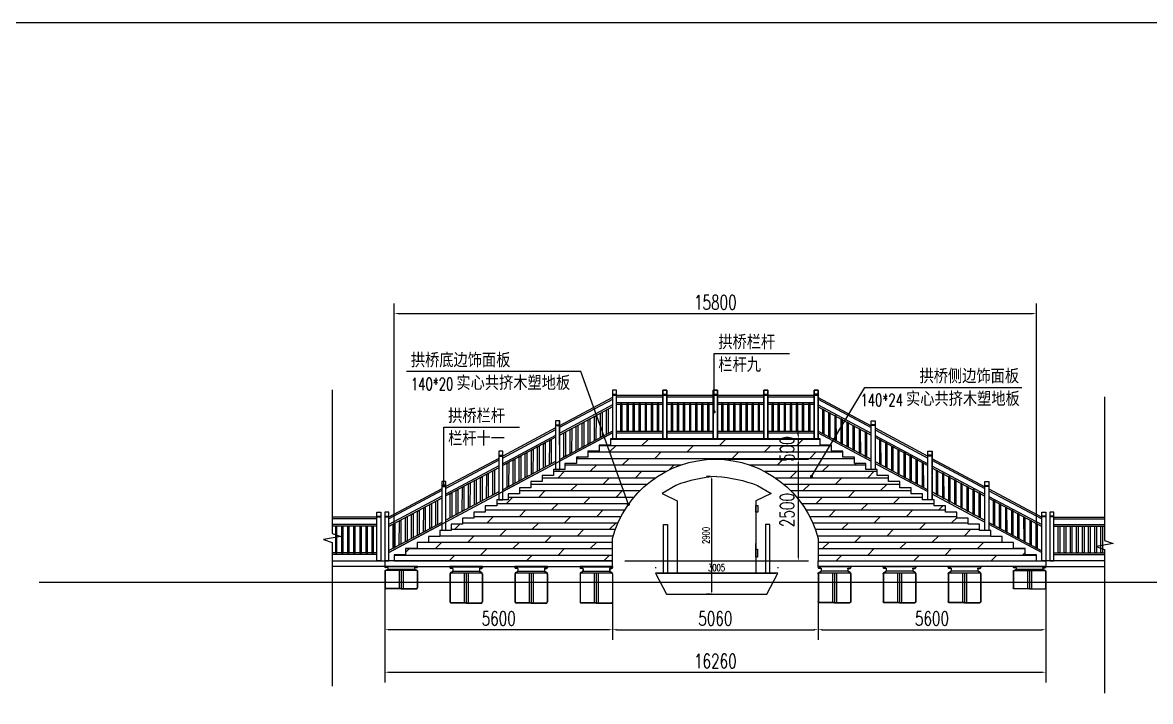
# Model space of a CAD drawing. Header units: millimetres. Extents: x -1471591 to 944464, y -468930 to 547002.
# Drawn here: x -1037758 to -1010006, y -282192 to -265473 of the extents above; entities that cross this region are included whole.
import ezdxf

# ---------------------------------------------------------------- set-up
doc = ezdxf.new("R2010")
doc.units = ezdxf.units.MM
doc.header["$LTSCALE"] = 10
doc.header["$PDMODE"] = 35
for name, color, linetype in [('DIM_LEAD', 3, 'Continuous'), ('DIM_SYMB', 3, 'Continuous'), ('L-WATER水景', 5, 'Continuous'), ('PUB_TEXT', 7, 'Continuous'), ('W-FLOAT_BOWL浮筒', 253, 'Continuous'), ('W-PLASTIC_RAILINGS塑木栏杆', 210, 'Continuous'), ('W-STEEL_FRAME钢架', 3, 'Continuous'), ('W-WOOD_FLOOR木地板', 30, 'Continuous')]:
    doc.layers.add(name, color=color, linetype=linetype)
doc.styles.add('_TCH_DIM', font='SIMPLEX.shx', dxfattribs={"bigfont": 'hztxt.shx'})
doc.styles.add('STANDARD_T3', font='simplex.shx', dxfattribs={"width": 0.7, "bigfont": 'hztxt.shx'})
doc.dimstyles.new('W&&100', dxfattribs={"dimtxt": 350, "dimasz": 100, "dimexe": 250, "dimexo": 300, "dimgap": 100, "dimtad": 1, "dimdec": 0, "dimzin": 0, "dimdsep": 46, "dimtxsty": 'STANDARD_T3', "dimcen": 0.09, "dimclrd": 1, "dimclre": 1, "dimclrt": 7, "dimazin": 2, "dimtfac": 1, "dimtdec": 0, "dimtix": 1, "dimtmove": 2, "dimatfit": 3, "dimfxl": 0, "dimtolj": 1, "dimtzin": 0, "dimarcsym": 0})
doc.dimstyles.new('W&&50', dxfattribs={"dimtxt": 175, "dimasz": 50, "dimexe": 125, "dimexo": 150, "dimgap": 50, "dimtad": 1, "dimdec": 0, "dimzin": 0, "dimdsep": 46, "dimtxsty": 'STANDARD_T3', "dimcen": 0.09, "dimclrd": 1, "dimclre": 1, "dimclrt": 7, "dimazin": 2, "dimtfac": 1, "dimtdec": 0, "dimtix": 1, "dimtmove": 2, "dimatfit": 3, "dimfxl": 0, "dimtolj": 1, "dimtzin": 0, "dimarcsym": 0})

# ---------------------------------------------------------------- blocks, each defined once
blk = doc.blocks.new('*D950')
at = {"color": 1, "lineweight": -2, "transparency": 16777216}
for p, q in [((-901653, -50309), (-901754, -50309)), ((-901629, -50359), (-901629, -53159)), ((-901653, -53209), (-901754, -53209))]:
    blk.add_line(p, q, dxfattribs=at)
at = {"color": 1, "transparency": 16777216}
for points in [[(-901637, -50359), (-901620, -50359), (-901629, -50309)], [(-901637, -53159), (-901620, -53159), (-901629, -53209)]]:
    blk.add_solid(points, dxfattribs=at)
at = {"layer": 'Defpoints', "color": 0, "transparency": 16777216}
for p in [(-901503, -50309), (-901629, -53209), (-901503, -53209)]:
    blk.add_point(p, dxfattribs=at)
at = {"color": 7, "transparency": 16777216, "insert": (-901766, -51759), "char_height": 175, "attachment_point": 5, "rotation": 90, "style": 'STANDARD_T3'}
blk.add_mtext('\\A1;2900', dxfattribs=at)
blk = doc.blocks.new('*U1812')
at = {"layer": 'W-PLASTIC_RAILINGS塑木栏杆'}
blk.add_lwpolyline([(-20, 330), (20, 330), (20, -330), (-20, -330)], close=True, dxfattribs=at)
blk = doc.blocks.new('*U1811')
at = {"layer": 'W-PLASTIC_RAILINGS塑木栏杆', "color": 0, "linetype": 'ByBlock', "lineweight": -2}
for p in [(0, 0), (150, 0), (300, 0), (450, 0), (600, 0), (750, 0)]:
    blk.add_blockref('*U1812', p, dxfattribs=at)
at = {"layer": 'W-PLASTIC_RAILINGS塑木栏杆', "color": 0, "linetype": 'ByBlock', "lineweight": -2, "transparency": 16777216}
blk.add_blockref('*U1812', (900, 0), dxfattribs=at)
blk = doc.blocks.new('*U1791')
at = {"layer": 'W-PLASTIC_RAILINGS塑木栏杆'}
for p, q in [((-570, 600), (-670, 600)), ((-670, 600), (-670, -600)), ((-570, 600), (-670, 600)), ((-670, 600), (-670, -600)), ((-570, -600), (-570, 600)), ((-570, -600), (-570, 600)), ((-670, 500), (-570, 500)), ((-670, 480), (-570, 480)), ((-570, 476), (570, 476)), ((-570, 436), (570, 436)), ((-570, 296), (570, 296)), ((570, 500), (670, 500)), ((570, 480), (670, 480)), ((-570, 256), (570, 256)), ((-570, -404), (570, -404)), ((-570, -449), (570, -449)), ((-670, -600), (-570, -600)), ((-670, -600), (-570, -600))]:
    blk.add_line(p, q, dxfattribs=at)
for points in [[(-670, -600), (-570, -600), (-570, 600), (-670, 600)], [(570, -600), (670, -600), (670, 600), (570, 600)], [(670, -600), (570, -600), (570, 600), (670, 600)]]:
    blk.add_lwpolyline(points, close=True, dxfattribs=at)
at = {"layer": 'W-PLASTIC_RAILINGS塑木栏杆', "xscale": -1}
blk.add_blockref('*U1811', (450, -74), dxfattribs=at)
blk = doc.blocks.new('*U1792')
at = {"color": 0, "linetype": 'ByBlock', "lineweight": -2, "transparency": 16777216}
for p in [(0, 0), (1240, 0), (2480, 0), (3720, 0)]:
    blk.add_blockref('*U1791', p, dxfattribs=at)
blk = doc.blocks.new('*U1820')
at = {"layer": 'W-PLASTIC_RAILINGS塑木栏杆'}
blk.add_lwpolyline([(114, 0), (159, 0), (-124, -526), (-169, -526)], close=True, dxfattribs=at)
blk = doc.blocks.new('*U1821')
at = {"layer": 'W-PLASTIC_RAILINGS塑木栏杆', "color": 0, "linetype": 'ByBlock', "lineweight": -2, "transparency": 16777216, "rotation": 28.17859010995901}
for p in [(-507021, -259483), (-506871, -259403), (-506721, -259322), (-507620, -259804), (-507470, -259724), (-507321, -259643), (-507171, -259563), (-507770, -259884)]:
    blk.add_blockref('*U1820', p, dxfattribs=at)
blk = doc.blocks.new('*U1813')
at = {"layer": 'W-PLASTIC_RAILINGS塑木栏杆'}
for p, q in [((346, 834), (433, 785)), ((346, 834), (433, 785)), ((346, 834), (433, 785)), ((355, 851), (443, 803)), ((355, 851), (443, 803)), ((355, 851), (443, 803)), ((1795, 562), (320, 580)), ((1817, 602), (342, 620)), ((1884, 724), (409, 742)), ((1906, 764), (431, 782)), ((1934, 814), (2021, 766)), ((1934, 814), (2021, 766)), ((1934, 814), (2021, 766)), ((1943, 832), (2031, 784)), ((1943, 832), (2031, 784)), ((1943, 832), (2031, 784)), ((1485, 0), (10, 18)), ((1506, 40), (32, 58))]:
    blk.add_line(p, q, dxfattribs=at)
for points in [[(-176, -112), (-88, -160), (491, 890), (403, 939)], [(-176, -112), (-88, -160), (491, 890), (403, 939)], [(-176, -112), (-88, -160), (491, 890), (403, 939)], [(1412, -131), (1500, -180), (2079, 871), (1992, 919)], [(1412, -131), (1500, -180), (2079, 871), (1992, 919)], [(1412, -131), (1500, -180), (2079, 871), (1992, 919)]]:
    blk.add_lwpolyline(points, close=True, dxfattribs=at)
at = {"layer": 'W-PLASTIC_RAILINGS塑木栏杆', "rotation": 331.1254808065768}
blk.add_blockref('*U1821', (570466, -17043), dxfattribs=at)
blk = doc.blocks.new('*U1808')
at = {"color": 0, "linetype": 'ByBlock', "lineweight": -2, "transparency": 16777216, "rotation": 28.87451919342321}
blk.add_blockref('*U1813', (-469610, -271735), dxfattribs=at)
blk = doc.blocks.new('*U1793')
at = {"rotation": 331.8214098900404}
blk.add_blockref('*U1808', (542261, 17751), dxfattribs=at)
blk = doc.blocks.new('*U1796')
at = {"color": 0, "linetype": 'ByBlock', "lineweight": -2, "transparency": 16777216, "rotation": 28.17859010995937}
for p in [(-1024542, -276275), (-1025942, -277025), (-1027342, -277774), (-1028742, -278524)]:
    blk.add_blockref('*U1793', p, dxfattribs=at)
blk = doc.blocks.new('*U1822')
at = {"layer": 'W-PLASTIC_RAILINGS塑木栏杆'}
blk.add_lwpolyline([(114, 0), (159, 0), (-124, -526), (-169, -526)], close=True, dxfattribs=at)
blk = doc.blocks.new('*U1823')
at = {"layer": 'W-PLASTIC_RAILINGS塑木栏杆', "color": 0, "linetype": 'ByBlock', "lineweight": -2, "transparency": 16777216, "rotation": 28.17859010995901}
for p in [(-507021, -259483), (-506871, -259403), (-506721, -259322), (-507620, -259804), (-507470, -259724), (-507321, -259643), (-507171, -259563), (-507770, -259884)]:
    blk.add_blockref('*U1822', p, dxfattribs=at)
blk = doc.blocks.new('*U1809')
at = {"layer": 'W-PLASTIC_RAILINGS塑木栏杆'}
for p, q in [((346, 834), (433, 785)), ((346, 834), (433, 785)), ((346, 834), (433, 785)), ((355, 851), (443, 803)), ((355, 851), (443, 803)), ((355, 851), (443, 803)), ((1795, 562), (320, 580)), ((1817, 602), (342, 620)), ((1884, 724), (409, 742)), ((1906, 764), (431, 782)), ((1934, 814), (2021, 766)), ((1934, 814), (2021, 766)), ((1934, 814), (2021, 766)), ((1943, 832), (2031, 784)), ((1943, 832), (2031, 784)), ((1943, 832), (2031, 784)), ((1485, 0), (10, 18)), ((1506, 40), (32, 58))]:
    blk.add_line(p, q, dxfattribs=at)
for points in [[(-176, -112), (-88, -160), (491, 890), (403, 939)], [(-176, -112), (-88, -160), (491, 890), (403, 939)], [(-176, -112), (-88, -160), (491, 890), (403, 939)], [(1412, -131), (1500, -180), (2079, 871), (1992, 919)], [(1412, -131), (1500, -180), (2079, 871), (1992, 919)], [(1412, -131), (1500, -180), (2079, 871), (1992, 919)]]:
    blk.add_lwpolyline(points, close=True, dxfattribs=at)
at = {"layer": 'W-PLASTIC_RAILINGS塑木栏杆', "rotation": 331.1254808065768}
blk.add_blockref('*U1823', (570466, -17043), dxfattribs=at)
blk = doc.blocks.new('*U1810')
at = {"color": 0, "linetype": 'ByBlock', "lineweight": -2, "transparency": 16777216, "rotation": 28.87451919342321}
blk.add_blockref('*U1809', (-469610, -271735), dxfattribs=at)
blk = doc.blocks.new('*U1797')
at = {"rotation": 331.8214098900404}
blk.add_blockref('*U1810', (542261, 17751), dxfattribs=at)
blk = doc.blocks.new('*U1798')
at = {"color": 0, "linetype": 'ByBlock', "lineweight": -2, "transparency": 16777216, "rotation": 28.17859010995963}
for p in [(-465410, -269465), (-466810, -270215), (-468210, -270965), (-469610, -271715)]:
    blk.add_blockref('*U1797', p, dxfattribs=at)
blk = doc.blocks.new('$matou$00000066')
for p, q in [((400, 275), (-400, 275)), ((-400, 275), (-400, 260)), ((391, 176), (-391, 176)), ((-387, 183), (-335, 201)), ((-386, 271), (386, 271)), ((-338, 249), (-386, 249)), ((-386, 179), (-334, 197)), ((-338, 245), (-385, 245)), ((-330, 237), (-330, 208)), ((-326, 237), (-326, 208)), ((-326, 205), (326, 205)), ((-50, 176), (-50, -271)), ((0, 176), (0, -271)), ((0, 176), (0, -271)), ((50, 176), (50, -271)), ((326, 237), (326, 208)), ((330, 237), (330, 208)), ((386, 179), (334, 197)), ((387, 183), (335, 201)), ((338, 249), (386, 249)), ((338, 245), (385, 245)), ((400, 275), (400, 260)), ((-400, 164), (-400, -256)), ((-396, 165), (-396, -256)), ((396, 165), (396, -256)), ((400, 164), (400, -256)), ((0, -271), (-381, -271)), ((0, -275), (-381, -275)), ((0, -271), (381, -271)), ((0, -275), (381, -275))]:
    blk.add_line(p, q)
for centre, radius, start, end in [((-385, 260), 15, 180, 270), ((-380, 164), 20, 109.1798, 180), ((-386, 260), 11, 90, 270), ((-381, 165), 15, 109.1798, 180), ((-338, 237), 12, 0, 90), ((-338, 237), 8, 0, 90), ((-338, 208), 8, 289.1798, 0), ((-338, 208), 12, 289.1798, 0), ((338, 237), 12, 90, 180), ((338, 208), 12, 180, 250.8202), ((338, 237), 8, 90, 180), ((338, 208), 8, 180, 250.8202), ((385, 260), 15, 270, 0), ((386, 260), 11, 270, 90), ((381, 165), 15, 0, 70.8202), ((380, 164), 20, 0, 70.8202), ((-381, -256), 19, 180, 270), ((-381, -256), 15, 180, 270), ((381, -256), 19, 270, 0), ((381, -256), 15, 270, 0)]:
    blk.add_arc(centre, radius, start, end)
blk = doc.blocks.new('*U1786')
at = {"layer": 'W-FLOAT_BOWL浮筒', "yscale": -1.636363636362559, "rotation": 180}
blk.add_blockref('$matou$00000066', (0, 0), dxfattribs=at)
blk = doc.blocks.new('*U1799')
at = {"color": 0, "linetype": 'ByBlock', "lineweight": -2}
for p in [(0, 0), (1600, 0), (3200, 0)]:
    blk.add_blockref('*U1786', p, dxfattribs=at)
blk = doc.blocks.new('*U1788')
at = {"layer": 'W-FLOAT_BOWL浮筒', "yscale": -1.636363636362559, "rotation": 180}
blk.add_blockref('$matou$00000066', (0, 0), dxfattribs=at)
blk = doc.blocks.new('*U1787')
at = {"color": 0, "linetype": 'ByBlock', "lineweight": -2}
for p in [(0, 0), (1600, 0), (3200, 0)]:
    blk.add_blockref('*U1788', p, dxfattribs=at)
blk = doc.blocks.new('*D1859')
at = {"color": 1, "lineweight": -2, "transparency": 16777216}
for p, q in [((-1018182, -279095), (-1018182, -280674)), ((-1012582, -279100), (-1012582, -280674)), ((-1018082, -280424), (-1012682, -280424))]:
    blk.add_line(p, q, dxfattribs=at)
at = {"color": 1, "transparency": 16777216}
for points in [[(-1018082, -280408), (-1018082, -280441), (-1018182, -280424)], [(-1012682, -280408), (-1012682, -280441), (-1012582, -280424)]]:
    blk.add_solid(points, dxfattribs=at)
at = {"layer": 'Defpoints', "color": 0, "transparency": 16777216}
for p in [(-1018182, -278795), (-1012582, -278800), (-1012582, -280424)]:
    blk.add_point(p, dxfattribs=at)
at = {"color": 7, "transparency": 16777216, "insert": (-1015382, -280149), "char_height": 350, "attachment_point": 5, "style": 'STANDARD_T3'}
blk.add_mtext('\\A1;5600', dxfattribs=at)
blk = doc.blocks.new('*D1860')
at = {"color": 1, "lineweight": -2, "transparency": 16777216}
for p, q in [((-1018671, -275628), (-1018671, -275528)), ((-1020412, -275728), (-1018421, -275728)), ((-1018671, -275728), (-1018671, -276228)), ((-1020412, -276228), (-1018421, -276228)), ((-1018671, -276328), (-1018671, -276428))]:
    blk.add_line(p, q, dxfattribs=at)
at = {"color": 1, "transparency": 16777216}
for points in [[(-1018688, -275628), (-1018654, -275628), (-1018671, -275728)], [(-1018688, -276328), (-1018654, -276328), (-1018671, -276228)]]:
    blk.add_solid(points, dxfattribs=at)
at = {"layer": 'Defpoints', "color": 0, "transparency": 16777216}
for p in [(-1020712, -275728), (-1020712, -276228), (-1018671, -276228)]:
    blk.add_point(p, dxfattribs=at)
at = {"color": 7, "transparency": 16777216, "insert": (-1018946, -275978), "char_height": 350, "attachment_point": 5, "rotation": 90, "style": 'STANDARD_T3'}
blk.add_mtext('\\A1;500', dxfattribs=at)
blk = doc.blocks.new('*D1830')
at = {"color": 1, "lineweight": -2, "transparency": 16777216}
for p, q in [((-1020412, -276228), (-1018421, -276228)), ((-1018671, -276328), (-1018671, -278628)), ((-1022942, -278728), (-1018421, -278728))]:
    blk.add_line(p, q, dxfattribs=at)
at = {"color": 1, "transparency": 16777216}
for points in [[(-1018688, -276328), (-1018654, -276328), (-1018671, -276228)], [(-1018688, -278628), (-1018654, -278628), (-1018671, -278728)]]:
    blk.add_solid(points, dxfattribs=at)
at = {"layer": 'Defpoints', "color": 0, "transparency": 16777216}
for p in [(-1020712, -276228), (-1023242, -278728), (-1018671, -278728)]:
    blk.add_point(p, dxfattribs=at)
at = {"color": 7, "transparency": 16777216, "insert": (-1018946, -277478), "char_height": 350, "attachment_point": 5, "rotation": 90, "style": 'STANDARD_T3'}
blk.add_mtext('\\A1;2500', dxfattribs=at)
blk = doc.blocks.new('*U1795')
at = {"layer": 'W-PLASTIC_RAILINGS塑木栏杆'}
blk.add_lwpolyline([(-20, 330), (20, 330), (20, -330), (-20, -330)], close=True, dxfattribs=at)
blk = doc.blocks.new('*U1794')
at = {"layer": 'W-PLASTIC_RAILINGS塑木栏杆', "color": 0, "linetype": 'ByBlock', "lineweight": -2}
for p in [(0, 0), (150, 0), (300, 0), (450, 0), (600, 0), (750, 0)]:
    blk.add_blockref('*U1795', p, dxfattribs=at)
at = {"layer": 'W-PLASTIC_RAILINGS塑木栏杆', "color": 0, "linetype": 'ByBlock', "lineweight": -2, "transparency": 16777216}
blk.add_blockref('*U1795', (900, 0), dxfattribs=at)
blk = doc.blocks.new('*U1790')
at = {"layer": 'W-PLASTIC_RAILINGS塑木栏杆'}
blk.add_lwpolyline([(-20, 330), (20, 330), (20, -330), (-20, -330)], close=True, dxfattribs=at)
blk = doc.blocks.new('*U1789')
at = {"layer": 'W-PLASTIC_RAILINGS塑木栏杆', "color": 0, "linetype": 'ByBlock', "lineweight": -2}
for p in [(0, 0), (150, 0), (300, 0), (450, 0), (600, 0), (750, 0), (900, 0)]:
    blk.add_blockref('*U1790', p, dxfattribs=at)
at = {"layer": 'W-PLASTIC_RAILINGS塑木栏杆', "color": 0, "linetype": 'ByBlock', "lineweight": -2, "transparency": 16777216}
blk.add_blockref('*U1790', (1050, 0), dxfattribs=at)
blk = doc.blocks.new('*D1861')
at = {"color": 1, "lineweight": -2, "transparency": 16777216}
for p, q in [((-1028842, -279167), (-1028842, -280674)), ((-1023242, -279167), (-1023242, -280674)), ((-1023342, -280424), (-1028742, -280424))]:
    blk.add_line(p, q, dxfattribs=at)
at = {"color": 1, "transparency": 16777216}
for points in [[(-1028742, -280408), (-1028742, -280441), (-1028842, -280424)], [(-1023342, -280408), (-1023342, -280441), (-1023242, -280424)]]:
    blk.add_solid(points, dxfattribs=at)
at = {"layer": 'Defpoints', "color": 0, "transparency": 16777216}
for p in [(-1028842, -278867), (-1023242, -278867), (-1028842, -280424)]:
    blk.add_point(p, dxfattribs=at)
at = {"color": 7, "transparency": 16777216, "insert": (-1026042, -280149), "char_height": 350, "attachment_point": 5, "style": 'STANDARD_T3'}
blk.add_mtext('\\A1;5600', dxfattribs=at)
blk = doc.blocks.new('*D1831')
at = {"color": 1, "lineweight": -2, "transparency": 16777216}
for p, q in [((-1023242, -279167), (-1023242, -280674)), ((-1018182, -280124), (-1018182, -280174)), ((-1023142, -280424), (-1018282, -280424))]:
    blk.add_line(p, q, dxfattribs=at)
at = {"color": 1, "transparency": 16777216}
for points in [[(-1023142, -280408), (-1023142, -280441), (-1023242, -280424)], [(-1018282, -280408), (-1018282, -280441), (-1018182, -280424)]]:
    blk.add_solid(points, dxfattribs=at)
at = {"layer": 'Defpoints', "color": 0, "transparency": 16777216}
for p in [(-1023242, -278867), (-1018182, -280424), (-1018182, -280424)]:
    blk.add_point(p, dxfattribs=at)
at = {"color": 7, "transparency": 16777216, "insert": (-1020712, -280149), "char_height": 350, "attachment_point": 5, "style": 'STANDARD_T3'}
blk.add_mtext('\\A1;5060', dxfattribs=at)
blk = doc.blocks.new('*D1862')
at = {"color": 1, "lineweight": -2, "transparency": 16777216}
for p, q in [((-1028612, -278428), (-1028612, -272390)), ((-1012812, -278428), (-1012812, -272390)), ((-1028512, -272640), (-1012912, -272640))]:
    blk.add_line(p, q, dxfattribs=at)
at = {"color": 1, "transparency": 16777216}
for points in [[(-1028512, -272623), (-1028512, -272656), (-1028612, -272640)], [(-1012912, -272623), (-1012912, -272656), (-1012812, -272640)]]:
    blk.add_solid(points, dxfattribs=at)
at = {"layer": 'Defpoints', "color": 0, "transparency": 16777216}
for p in [(-1012812, -272640), (-1028612, -278728), (-1012812, -278728)]:
    blk.add_point(p, dxfattribs=at)
at = {"color": 7, "transparency": 16777216, "insert": (-1020712, -272364), "char_height": 350, "attachment_point": 5, "style": 'STANDARD_T3'}
blk.add_mtext('\\A1;15800', dxfattribs=at)
blk = doc.blocks.new('*D1863')
at = {"color": 1, "lineweight": -2, "transparency": 16777216}
for p, q in [((-1028842, -279028), (-1028842, -281722)), ((-1012582, -279028), (-1012582, -281722)), ((-1028742, -281472), (-1012682, -281472))]:
    blk.add_line(p, q, dxfattribs=at)
at = {"color": 1, "transparency": 16777216}
for points in [[(-1028742, -281456), (-1028742, -281489), (-1028842, -281472)], [(-1012682, -281456), (-1012682, -281489), (-1012582, -281472)]]:
    blk.add_solid(points, dxfattribs=at)
at = {"layer": 'Defpoints', "color": 0, "transparency": 16777216}
for p in [(-1028842, -278728), (-1012582, -278728), (-1012582, -281472)]:
    blk.add_point(p, dxfattribs=at)
at = {"color": 7, "transparency": 16777216, "insert": (-1020712, -281198), "char_height": 350, "attachment_point": 5, "style": 'STANDARD_T3'}
blk.add_mtext('\\A1;16260', dxfattribs=at)
blk = doc.blocks.new('画舫船')
at = {"color": 1}
for p, q in [((-903007.9, -52539.9), (-903007.9, -52564.9)), ((-902957.9, -52689.9), (-900049, -52689.9)), ((-899999, -52539.9), (-899999, -52564.9))]:
    blk.add_line(p, q, dxfattribs=at)
for points in [[(-901503.4, -50309.1, 0.0783438), (-902510, -50528.6), (-902846.2, -50728.9), (-902471, -50906.1), (-902471, -52689.9)], [(-901503.4, -50309.1, -0.0783438), (-900496.8, -50528.6), (-900160.6, -50728.9), (-900535.8, -50906.1), (-900535.8, -52689.9)]]:
    blk.add_lwpolyline(points, format="xyb")
for points in [[(-900535.8, -51022), (-900486, -51022), (-900486, -51190.5), (-900535.8, -51190.5)], [(-902710.8, -52689.9), (-902810.8, -52689.9), (-902810.8, -51489.9), (-902710.8, -51489.9)], [(-900296, -52689.9), (-900196, -52689.9), (-900196, -51489.9), (-900296, -51489.9)], [(-900535.8, -51954.7), (-900535.8, -51954.7), (-900535.8, -52245.2), (-900535.8, -52245.2)], [(-900535.8, -52099.9), (-900496.4, -52099.9), (-900496.4, -52292.1), (-900535.8, -52292.1)], [(-903007.9, -52689.9), (-902739.4, -53208.9), (-900267.4, -53208.9), (-899999, -52689.9)]]:
    blk.add_lwpolyline(points, close=True)
for points in [[(-902957.9, -52681.6), (-902957.9, -52698.2), (-903007.9, -52689.9)], [(-900049, -52681.6), (-900049, -52698.2), (-899999, -52689.9)]]:
    blk.add_solid(points, dxfattribs=at)
at = {"color": 7, "insert": (-901503.4, -52552.4), "char_height": 175, "attachment_point": 5, "style": 'STANDARD_T3'}
blk.add_mtext('\\A1;3005', dxfattribs=at)
dim = blk.add_linear_dim(base=(-901628.8, -53208.9), p1=(-901503.4, -50309.1), p2=(-901503.4, -53208.9), angle=90, dimstyle='W&&50')
dim.commit()
dim.dimension.update_dxf_attribs({"geometry": '*D950', "text_midpoint": (-901766.3, -51759)})

msp = doc.modelspace()

# ---------------------------------------------------------------- hatches: boundary and pattern name
at = {"layer": 'W-WOOD_FLOOR木地板'}
h = msp.add_hatch(dxfattribs=at)
h.set_pattern_fill('DOLMIT', color=256, scale=200)
h.set_pattern_definition([(0, (-559132.07, -6809.77), (0, 158.74841), []), (45, (-559132.07, -6809.77), (-317.4966, 317.4966), [224.50425, -449.008])])
h.paths.add_polyline_path([(-1024131.7, -276328.1), (-1024411.7, -276328.1), (-1024411.7, -276478.1), (-1024691.7, -276478.1), (-1024691.7, -276628.1), (-1024971.7, -276628.1), (-1024971.7, -276778.1), (-1025251.7, -276778.1), (-1025251.7, -276928.1), (-1025531.7, -276928.1), (-1025531.7, -277078.1), (-1025811.7, -277078.1), (-1025811.7, -277228.1), (-1026091.7, -277228.1), (-1026091.7, -277378.1), (-1026371.7, -277378.1), (-1026371.7, -277528.1), (-1026651.7, -277528.1), (-1026651.7, -277678.1), (-1026931.7, -277678.1), (-1026931.7, -277828.1), (-1027211.7, -277828.1), (-1027211.7, -277978.1), (-1027491.7, -277978.1), (-1027491.7, -278128.1), (-1027771.7, -278128.1), (-1027771.7, -278278.1), (-1028051.7, -278278.1), (-1028051.7, -278428.1), (-1028331.7, -278428.1), (-1028331.7, -278578.1), (-1028611.7, -278578.1), (-1028611.7, -278728.1), (-1023241.7, -278727.3), (-1023241.7, -278175.4, -0.7697893), (-1018181.7, -278175.4), (-1018181.6, -278724.8), (-1012811.7, -278728.1), (-1012811.7, -278578.1), (-1013091.7, -278578.1), (-1013091.7, -278428.1), (-1013371.7, -278428.1), (-1013371.7, -278278.1), (-1013651.7, -278278.1), (-1013651.7, -278128.1), (-1013931.7, -278128.1), (-1013931.7, -277978.1), (-1014211.7, -277978.1), (-1014211.7, -277828.1), (-1014491.7, -277828.1), (-1014491.7, -277678.1), (-1014771.7, -277678.1), (-1014771.7, -277528.1), (-1015051.7, -277528.1), (-1015051.7, -277378.1), (-1015331.7, -277378.1), (-1015331.7, -277228.1), (-1015611.7, -277228.1), (-1015611.7, -277078.1), (-1015891.7, -277078.1), (-1015891.7, -276928.1), (-1016171.7, -276928.1), (-1016171.7, -276778.1), (-1016451.7, -276778.1), (-1016451.7, -276628.1), (-1016731.7, -276628.1), (-1016731.7, -276478.1), (-1017011.7, -276478.1), (-1017011.7, -276328.1), (-1017291.7, -276328.1), (-1017291.7, -276178.1), (-1017571.7, -276178.1), (-1017571.7, -276028.1), (-1017851.7, -276028.1), (-1017851.7, -275878.1), (-1018131.7, -275878.1), (-1018131.7, -275828.1), (-1018131.7, -275728.1), (-1023291.7, -275728.1), (-1023291.7, -275828.1), (-1023291.7, -275878.1), (-1023571.7, -275878.1), (-1023571.7, -276028.1), (-1023851.7, -276028.1), (-1023851.7, -276178.1), (-1024131.7, -276178.1)])

# ---------------------------------------------------------------- linework, layer by layer
msp.add_line((-1028741.7, -278524.3), (-1023241.7, -275577.9))
msp.add_lwpolyline([(-1052245.7, -265473.2), (-959269.5, -265473.2), (-959269.5, -325423.1), (-1052245.7, -325423.1)], close=True)
at = {"layer": 'DIM_LEAD'}
for p, q in [((-1020743.8, -275059.5), (-1020743.8, -273622.7)), ((-1020743.8, -273622.7), (-1018885.6, -273622.7)), ((-1024019.5, -274068.5), (-1028308.5, -274068.5)), ((-1022852.6, -277339.7), (-1024019.5, -274068.5)), ((-1018345, -276649.5), (-1017031, -274462)), ((-1017031, -274462), (-1013171, -274462)), ((-1027391.7, -276877.9), (-1027391.7, -275441.1)), ((-1027391.7, -275441.1), (-1025533.5, -275441.1))]:
    msp.add_line(p, q, dxfattribs=at)
at = {"layer": 'DIM_LEAD', "const_width": 40}
for points in [[(-1020743.8, -275079.5, 1), (-1020743.8, -275039.5, 1)], [(-1018355.3, -276666.6, 1), (-1018334.7, -276632.4, 1)], [(-1027391.7, -276897.9, 1), (-1027391.7, -276857.9, 1)], [(-1022845.8, -277358.5, 1), (-1022859.3, -277320.8, 1)]]:
    msp.add_lwpolyline(points, format="xyb", close=True, dxfattribs=at)
at = {"layer": 'DIM_SYMB'}
for points in [[(-1030140, -274520.1), (-1030140, -278055.2), (-1029930, -278131.6), (-1030350, -278205.7), (-1030140, -278280.2), (-1030140, -281815.3)], [(-1011135.6, -274692.3), (-1011135.6, -278227.4), (-1010925.6, -278303.8), (-1011345.6, -278377.9), (-1011135.6, -278452.4), (-1011135.6, -281987.5)]]:
    msp.add_lwpolyline(points, dxfattribs=at)
at = {"layer": 'L-WATER水景'}
msp.add_line((-1037349.5, -279252.7), (-999480.5, -279252.7), dxfattribs=at)
at = {"layer": 'W-PLASTIC_RAILINGS塑木栏杆'}
for p, q in [((-1029041.7, -277651.9), (-1030140, -277651.9)), ((-1029041.7, -277691.9), (-1030140, -277691.9)), ((-1029041.7, -277627.9), (-1028941.7, -277627.9)), ((-1029041.7, -277647.9), (-1028941.7, -277647.9)), ((-1012381.7, -277627.9), (-1012481.7, -277627.9)), ((-1012381.7, -277647.9), (-1012481.7, -277647.9)), ((-1012381.7, -277651.9), (-1011135.6, -277651.9)), ((-1012381.7, -277691.9), (-1011135.6, -277691.9)), ((-1029041.7, -277831.9), (-1030140, -277831.9)), ((-1029041.7, -277871.9), (-1030140, -277871.9)), ((-1012381.7, -277831.9), (-1011135.6, -277831.9)), ((-1012381.7, -277871.9), (-1011135.6, -277871.9)), ((-1029041.7, -278531.9), (-1030140, -278531.9)), ((-1029041.7, -278576.9), (-1030140, -278576.9)), ((-1012381.7, -278531.9), (-1011135.6, -278531.9)), ((-1012381.7, -278576.9), (-1011135.6, -278576.9))]:
    msp.add_line(p, q, dxfattribs=at)
for points in [[(-1028941.7, -278727.9), (-1029041.7, -278727.9), (-1029041.7, -277527.9), (-1028941.7, -277527.9)], [(-1012481.7, -278727.9), (-1012381.7, -278727.9), (-1012381.7, -277527.9), (-1012481.7, -277527.9)]]:
    msp.add_lwpolyline(points, close=True, dxfattribs=at)
at = {"layer": 'W-STEEL_FRAME钢架', "color": 6}
for points in [[(-1030140, -278728.1), (-1028841.7, -278728.4), (-1028841.7, -278867.3), (-1030140, -278867.3)], [(-1011135.6, -278726.9), (-1012581.7, -278727.9), (-1012581.7, -278870.8), (-1011135.6, -278869.1)]]:
    msp.add_lwpolyline(points, dxfattribs=at)
for points in [[(-1023241.7, -278727.3), (-1028841.7, -278728.4), (-1028841.7, -278867.3), (-1023241.7, -278867.3)], [(-1018181.7, -278724.8), (-1012581.7, -278728.4), (-1012581.7, -278871.3), (-1018181.7, -278864.8)]]:
    msp.add_lwpolyline(points, close=True, dxfattribs=at)
at = {"layer": 'W-WOOD_FLOOR木地板'}
msp.add_lwpolyline([(-1023291.7, -275728.1), (-1023291.7, -275828.1), (-1023291.7, -275878.1), (-1023571.7, -275878.1), (-1023571.7, -276028.1), (-1023851.7, -276028.1), (-1023851.7, -276178.1), (-1024131.7, -276178.1), (-1024131.7, -276328.1), (-1024411.7, -276328.1), (-1024411.7, -276478.1), (-1024691.7, -276478.1), (-1024691.7, -276628.1), (-1024971.7, -276628.1), (-1024971.7, -276778.1), (-1025251.7, -276778.1), (-1025251.7, -276928.1), (-1025531.7, -276928.1), (-1025531.7, -277078.1), (-1025811.7, -277078.1), (-1025811.7, -277228.1), (-1026091.7, -277228.1), (-1026091.7, -277378.1), (-1026371.7, -277378.1), (-1026371.7, -277528.1), (-1026651.7, -277528.1), (-1026651.7, -277678.1), (-1026931.7, -277678.1), (-1026931.7, -277828.1), (-1027211.7, -277828.1), (-1027211.7, -277978.1), (-1027491.7, -277978.1), (-1027491.7, -278128.1), (-1027771.7, -278128.1), (-1027771.7, -278278.1), (-1028051.7, -278278.1), (-1028051.7, -278428.1), (-1028331.7, -278428.1), (-1028331.7, -278578.1), (-1028611.7, -278578.1), (-1028611.7, -278728.1), (-1023241.7, -278727.3), (-1023241.7, -278175.4, -0.7697893), (-1018181.7, -278175.4), (-1018181.6, -278724.8), (-1012811.7, -278728.1), (-1012811.7, -278578.1), (-1013091.7, -278578.1), (-1013091.7, -278428.1), (-1013371.7, -278428.1), (-1013371.7, -278278.1), (-1013651.7, -278278.1), (-1013651.7, -278128.1), (-1013931.7, -278128.1), (-1013931.7, -277978.1), (-1014211.7, -277978.1), (-1014211.7, -277828.1), (-1014491.7, -277828.1), (-1014491.7, -277678.1), (-1014771.7, -277678.1), (-1014771.7, -277528.1), (-1015051.7, -277528.1), (-1015051.7, -277378.1), (-1015331.7, -277378.1), (-1015331.7, -277228.1), (-1015611.7, -277228.1), (-1015611.7, -277078.1), (-1015891.7, -277078.1), (-1015891.7, -276928.1), (-1016171.7, -276928.1), (-1016171.7, -276778.1), (-1016451.7, -276778.1), (-1016451.7, -276628.1), (-1016731.7, -276628.1), (-1016731.7, -276478.1), (-1017011.7, -276478.1), (-1017011.7, -276328.1), (-1017291.7, -276328.1), (-1017291.7, -276178.1), (-1017571.7, -276178.1), (-1017571.7, -276028.1), (-1017851.7, -276028.1), (-1017851.7, -275878.1), (-1018131.7, -275878.1), (-1018131.7, -275828.1), (-1018131.7, -275728.1)], format="xyb", close=True, dxfattribs=at)

# ---------------------------------------------------------------- block references
for name, p in [('*U1796', (0, 0)), ('*U1792', (-1022571.7, -275128.1)), ('画舫船', (-119177.9, -226343.8)), ('*U1799', (-1017781.7, -279314.8))]:
    msp.add_blockref(name, p)
at = {"xscale": -1, "rotation": 1.186078363524246e-05}
msp.add_blockref('*U1798', (-1482291.4, -6809.9), dxfattribs=at)
at = {"xscale": -1}
msp.add_blockref('*U1787', (-1023641.7, -279317.3), dxfattribs=at)
at = {"layer": 'W-FLOAT_BOWL浮筒', "xscale": -1, "yscale": -1, "rotation": 180.0000000000667}
msp.add_blockref('$matou$00000066', (-1028441.7, -279140.9), dxfattribs=at)
at = {"layer": 'W-FLOAT_BOWL浮筒', "yscale": -1, "rotation": 180}
msp.add_blockref('$matou$00000066', (-1012981.7, -279145.8), dxfattribs=at)
at = {"layer": 'W-PLASTIC_RAILINGS塑木栏杆', "xscale": -1}
msp.add_blockref('*U1794', (-1029141.7, -278201.9), dxfattribs=at)
at = {"layer": 'W-PLASTIC_RAILINGS塑木栏杆'}
msp.add_blockref('*U1789', (-1012256.6, -278201.9), dxfattribs=at)

# ---------------------------------------------------------------- texts
at = {"layer": 'PUB_TEXT', "color": 7, "style": '_TCH_DIM'}
for s, p in [('拱桥栏杆', (-1020638.8, -273517.7)), ('拱桥底边饰面板', (-1028203.5, -273963.5)), ('栏杆九', (-1020638.8, -274077.7)), ('实心共挤木塑地板', (-1027083.5, -274523.5)), ('拱桥侧边饰面板', (-1015687.4, -274357)), ('实心共挤木塑地板', (-1016020.9, -274917)), ('拱桥栏杆', (-1027286.7, -275336.1)), ('栏杆十一', (-1027286.7, -275896.1))]:
    msp.add_text(s, height=350, dxfattribs=at).set_placement(p)
at = {"layer": 'PUB_TEXT', "color": 7, "style": '_TCH_DIM', "width": 0.705882}
for s, p in [('140*20', (-1028203.5, -274523.5)), ('140*24', (-1017140.9, -274917))]:
    msp.add_text(s, height=297.5, dxfattribs=at).set_placement(p)

# ---------------------------------------------------------------- dimensions: what is measured, and where the dimension line sits
for base, p1, p2, picture, middle in [((-1012811.7, -272639.5), (-1028611.7, -278728.1), (-1012811.7, -278728.1), '*D1862', (-1020711.7, -272364.5)), ((-1012581.7, -281472.5), (-1028841.7, -278728.4), (-1012581.7, -278727.9), '*D1863', (-1020711.7, -281197.5)), ((-1028841.7, -280424.3), (-1023241.7, -278867.3), (-1028841.7, -278867.3), '*D1861', (-1026041.7, -280149.3)), ((-1018181.7, -280424.3), (-1023241.7, -278867.3), (-1018181.7, -280424.3), '*D1831', (-1020711.7, -280149.3)), ((-1012581.7, -280424.3), (-1018181.7, -278794.8), (-1012581.7, -278799.8), '*D1859', (-1015381.7, -280149.3))]:
    dim = msp.add_linear_dim(base=base, p1=p1, p2=p2, dimstyle='W&&100')
    dim.commit()
    dim.dimension.update_dxf_attribs({"geometry": picture, "text_midpoint": middle})
for base, p1, p2, picture, middle in [((-1018671, -276227.9), (-1020711.7, -275728.1), (-1020711.7, -276227.9), '*D1860', (-1018946, -275978)), ((-1018671, -278727.8), (-1020711.7, -276227.9), (-1023241.7, -278727.8), '*D1830', (-1018946, -277477.8))]:
    dim = msp.add_linear_dim(base=base, p1=p1, p2=p2, angle=90, dimstyle='W&&100')
    dim.commit()
    dim.dimension.update_dxf_attribs({"geometry": picture, "text_midpoint": middle})

doc.saveas('drawing.dxf')
